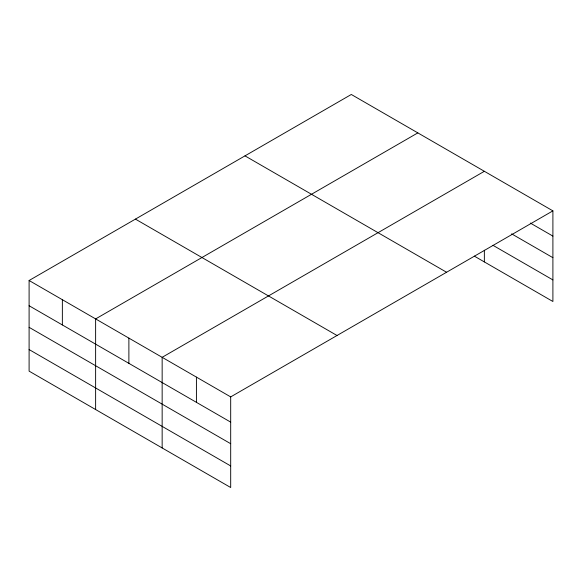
<?xml version="1.0" encoding="UTF-8"?>
<svg xmlns="http://www.w3.org/2000/svg" width="582" height="582" viewBox="0 0 582 582"><rect width="100%" height="100%" fill="white"/><g stroke="black" fill="none" stroke-linecap="round" stroke-linejoin="round"><path stroke-width="0.87" d="M29.1 280.502L230.69 396.895L230.69 487.52L29.1 371.134L29.1 280.502L351.31 94.48L552.9 210.866L552.9 301.498L474.301 256.116M417.832 132.885L95.623 318.914L95.623 409.546M484.362 171.297L162.152 357.319L162.152 447.951M230.69 396.895L552.9 210.866M530.311 223.059L552.9 236.103M511.622 233.848L552.9 257.68M492.925 245.291L552.9 279.913M244.978 155.867L446.569 272.252M135.431 219.116L337.022 335.501M29.1 305.739L230.69 422.125M29.1 327.317L230.69 443.71M29.1 349.556L230.69 465.942M484.362 250.238L484.362 261.922M196.418 377.107L196.418 402.344M128.884 338.113L128.884 363.35M62.361 299.708L62.361 324.945"/></g></svg>
